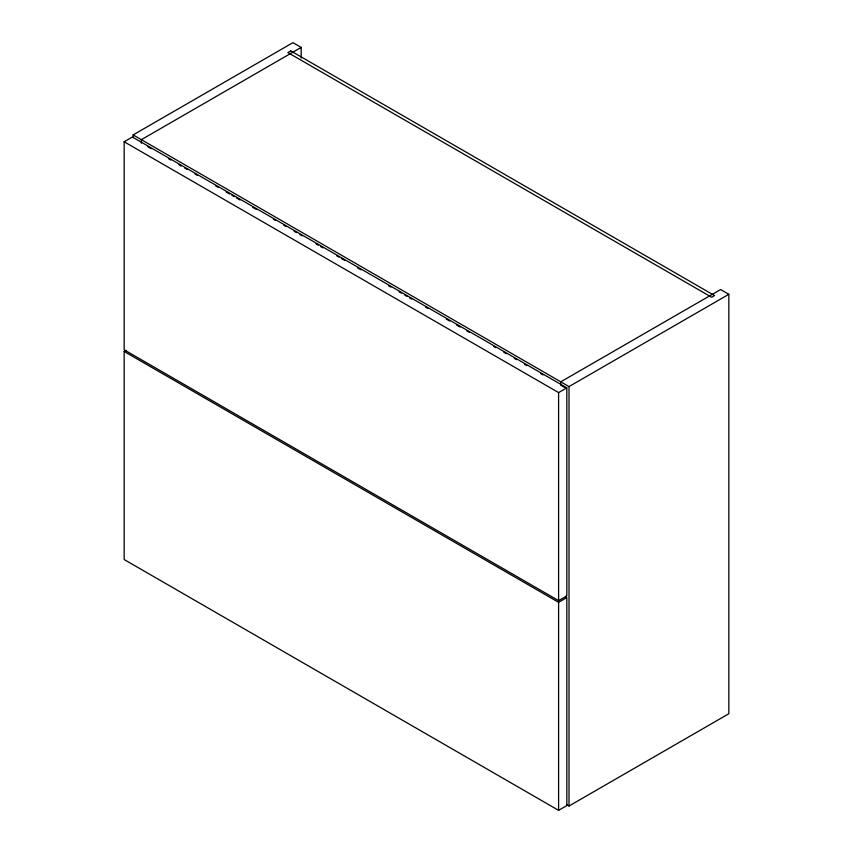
<?xml version="1.0" encoding="UTF-8"?>
<svg xmlns="http://www.w3.org/2000/svg" width="853" height="853" viewBox="0 0 853 853"><rect width="100%" height="100%" fill="white"/><g stroke="black" fill="none" stroke-linecap="round" stroke-linejoin="round"><path stroke-width="1.28" d="M133.121 137.589L133.121 134.923L292.952 42.65L301.184 47.405L301.184 58.057M124.165 141.779L132.396 137.024L566.829 387.838L566.829 595.884L558.598 600.629L124.165 349.815L124.165 141.779L558.598 392.593L566.829 387.838M301.184 47.405L141.353 139.679L141.353 143.24M124.165 351.489L558.598 602.314L566.829 597.558L566.829 805.595L558.598 810.35L124.165 559.536L124.165 351.489L126.223 350.306M133.121 134.923L569.015 386.58L728.835 294.306L728.835 713.737L569.015 806.021L566.957 804.827M728.835 294.306L720.604 289.551L560.773 381.824L560.773 385.396M147.804 146.759L151.258 148.753M168.542 158.733L170.845 160.065M178.917 164.714L181.22 166.047M184.674 168.041L186.988 169.374M195.049 174.033L197.352 175.366M215.788 186.007L218.101 187.34M226.162 192L229.617 193.994M231.92 195.326L234.234 196.648M236.537 197.981L239.992 199.975M252.669 207.3L256.124 209.294M273.408 219.274L275.711 220.607M283.782 225.256L286.086 226.589M294.146 231.248L296.46 232.581M299.915 234.575L302.218 235.908M316.047 243.894L318.35 245.216M320.653 246.549L322.956 247.882M336.786 255.868L339.089 257.19M341.403 258.523L344.857 260.517M357.535 267.842L360.99 269.836M388.648 285.798L390.951 287.13M399.012 291.79L401.315 293.123M404.78 295.117L407.084 296.449M409.387 297.782L411.69 299.104M425.519 307.091L427.822 308.423M446.258 319.065L449.723 321.059M456.632 325.057L460.087 327.051M467.007 331.039L469.31 332.371M493.503 346.35L495.817 347.672M503.878 352.332L506.181 353.664M514.252 358.324L516.555 359.646M524.616 364.306L526.93 365.638M540.749 373.625L543.062 374.957M561.498 385.599L564.953 387.593M569.015 386.58L569.015 806.021M566.104 595.81L566.104 598.465M558.598 392.593L558.598 600.629M558.598 602.314L558.598 810.35M290.766 50.903L287.866 52.577L711.647 297.239L714.547 295.564L290.766 50.903"/></g></svg>
